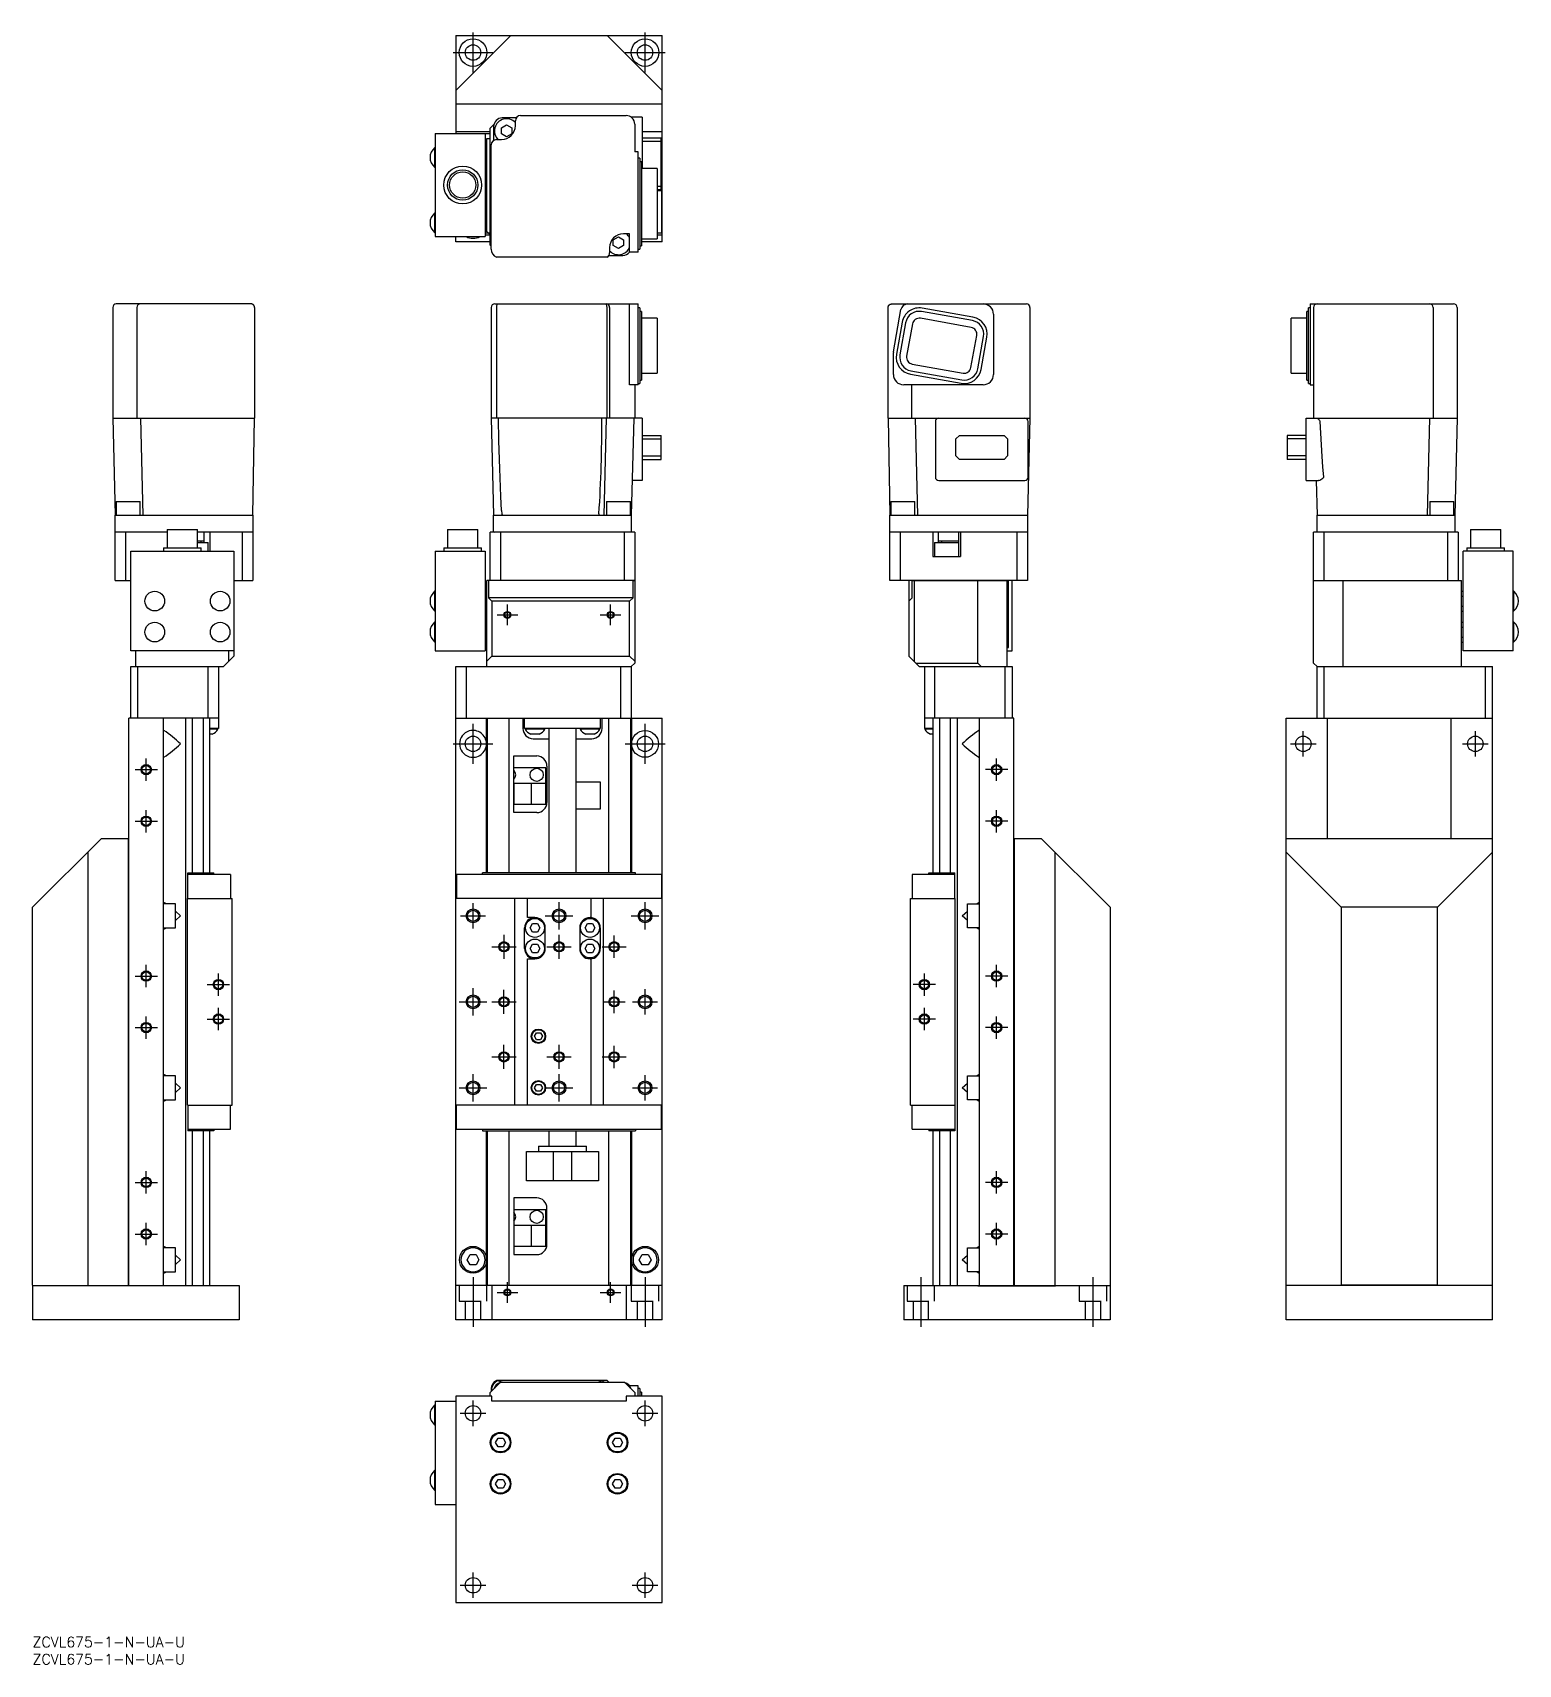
# Model space of a CAD drawing. Extents: x 0 to 432, y -8 to 466.
import ezdxf

# ---------------------------------------------------------------- set-up
doc = ezdxf.new("R2010")
doc.units = 0
doc.header["$LTSCALE"] = 0.5
doc.linetypes.add('CENTER', pattern=[50.8, 31.75, -6.35, 6.35, -6.35])
doc.linetypes.add('DASHED', pattern=[19.05, 12.7, -6.35])
for name, color, linetype in [('MSM_CENTER', 1, 'CENTER'), ('MSM_CONTINUOUS', 7, 'CONTINUOUS'), ('MSM_DASHED', 4, 'DASHED'), ('MSM_NARROW', 5, 'CONTINUOUS'), ('MSM_PART_NUMBER', 7, 'CONTINUOUS')]:
    doc.layers.add(name, color=color, linetype=linetype)
doc.styles.get("Standard").update_dxf_attribs({"font": 'txt.shx', "height": 3, "bigfont": 'bigfont.shx'})

# ---------------------------------------------------------------- blocks, each defined once
blk = doc.blocks.new('*U2')
at = {"layer": 'MSM_PART_NUMBER'}
blk.add_text('ZCVL675-1-N-UA-U', height=3, dxfattribs=at).set_placement((0, -3))
blk = doc.blocks.new('*U3')
at = {"layer": 'MSM_PART_NUMBER'}
blk.add_text('ZCVL675-1-N-UA-U', height=3, dxfattribs=at).set_placement((0, -8))

msp = doc.modelspace()

# ---------------------------------------------------------------- linework, layer by layer
at = {"layer": 'MSM_CENTER'}
for p, q in [((127.99, 454.8), (127.99, 466.4)), ((177.99, 454.8), (177.99, 466.4)), ((122.19, 460.6), (133.79, 460.6)), ((172.19, 460.6), (183.79, 460.6)), ((137.99, 294.12), (137.99, 300.12)), ((167.99, 294.12), (167.99, 300.12)), ((134.99, 297.12), (140.99, 297.12)), ((164.99, 297.12), (170.99, 297.12)), ((127.99, 253.82), (127.99, 265.42)), ((177.99, 253.82), (177.99, 265.42)), ((369.3, 255.92), (369.3, 263.32)), ((419.3, 255.92), (419.3, 263.32)), ((122.19, 259.62), (133.79, 259.62)), ((172.19, 259.62), (183.79, 259.62)), ((365.6, 259.62), (373, 259.62)), ((415.6, 259.62), (423, 259.62)), ((29.75, 252.12), (36.25, 252.12)), ((33, 248.87), (33, 255.37)), ((283.41, 252.12), (276.91, 252.12)), ((280.16, 248.87), (280.16, 255.37)), ((33, 233.87), (33, 240.37)), ((280.16, 233.87), (280.16, 240.37)), ((29.75, 237.12), (36.25, 237.12)), ((283.41, 237.12), (276.91, 237.12)), ((152.99, 205.62), (152.99, 213.62)), ((177.99, 205.62), (177.99, 213.62)), ((124.34, 209.62), (131.64, 209.62)), ((127.99, 205.97), (127.99, 213.27)), ((148.99, 209.62), (156.99, 209.62)), ((173.99, 209.62), (181.99, 209.62)), ((136.99, 204.12), (136.99, 197.12)), ((152.99, 197.12), (152.99, 204.12)), ((133.49, 200.62), (140.49, 200.62)), ((149.49, 200.62), (156.49, 200.62)), ((165.49, 200.62), (172.49, 200.62)), ((168.99, 197.37), (168.99, 203.87)), ((33, 188.87), (33, 195.37)), ((280.16, 188.87), (280.16, 195.37)), ((29.75, 192.12), (36.25, 192.12)), ((54, 186.37), (54, 192.87)), ((259.16, 186.37), (259.16, 192.87)), ((283.41, 192.12), (276.91, 192.12)), ((50.75, 189.62), (57.25, 189.62)), ((127.99, 180.62), (127.99, 188.62)), ((136.99, 181.12), (136.99, 188.12)), ((168.99, 181.37), (168.99, 187.87)), ((177.99, 180.97), (177.99, 188.27)), ((262.41, 189.62), (255.91, 189.62)), ((33, 173.87), (33, 180.37)), ((54, 176.37), (54, 182.87)), ((123.99, 184.62), (131.99, 184.62)), ((133.49, 184.62), (140.49, 184.62)), ((165.74, 184.62), (172.24, 184.62)), ((174.34, 184.62), (181.64, 184.62)), ((259.16, 176.37), (259.16, 182.87)), ((280.16, 173.87), (280.16, 180.37)), ((29.75, 177.12), (36.25, 177.12)), ((50.75, 179.62), (57.25, 179.62)), ((262.41, 179.62), (255.91, 179.62)), ((283.41, 177.12), (276.91, 177.12)), ((136.99, 165.12), (136.99, 172.12)), ((152.99, 165.12), (152.99, 172.12)), ((168.99, 165.37), (168.99, 171.87)), ((133.49, 168.62), (140.49, 168.62)), ((149.49, 168.62), (156.49, 168.62)), ((165.49, 168.62), (172.49, 168.62)), ((127.99, 155.62), (127.99, 163.62)), ((152.99, 155.62), (152.99, 163.62)), ((177.99, 155.97), (177.99, 163.27)), ((123.99, 159.62), (131.99, 159.62)), ((148.99, 159.62), (156.99, 159.62)), ((174.34, 159.62), (181.64, 159.62)), ((33, 128.87), (33, 135.37)), ((280.16, 128.87), (280.16, 135.37)), ((29.75, 132.12), (36.25, 132.12)), ((283.41, 132.12), (276.91, 132.12)), ((33, 113.87), (33, 120.37)), ((280.16, 113.87), (280.16, 120.37)), ((29.75, 117.12), (36.25, 117.12)), ((283.41, 117.12), (276.91, 117.12)), ((127.99, 104.62), (127.99, 90.12)), ((177.99, 104.62), (177.99, 90.12)), ((258.16, 104.62), (258.16, 90.12)), ((308.16, 104.62), (308.16, 90.12)), ((134.99, 100.12), (140.99, 100.12)), ((137.99, 97.12), (137.99, 103.12)), ((164.99, 100.12), (170.99, 100.12)), ((167.99, 97.12), (167.99, 103.12)), ((127.99, 61.3), (127.99, 68.7)), ((177.99, 61.3), (177.99, 68.7)), ((124.29, 65), (131.69, 65)), ((174.29, 65), (181.69, 65)), ((124.29, 15), (131.69, 15)), ((127.99, 11.3), (127.99, 18.7)), ((174.29, 15), (181.69, 15)), ((177.99, 11.3), (177.99, 18.7))]:
    msp.add_line(p, q, dxfattribs=at)
at = {"layer": 'MSM_CONTINUOUS'}
for p, q in [((122.99, 449.6), (138.99, 465.6)), ((122.99, 465.6), (122.99, 437.1)), ((122.99, 465.6), (182.99, 465.6)), ((166.99, 465.6), (182.99, 449.6)), ((182.99, 405.6), (182.99, 465.6)), ((122.99, 449.8), (123.09, 449.8)), ((123.09, 449.8), (123.09, 449.7)), ((182.99, 449.7), (182.89, 449.7)), ((182.99, 445.6), (122.99, 445.6)), ((135.99, 441.6), (135.93, 441.53)), ((140.52, 441.6), (136.49, 441.6)), ((141.79, 442.3), (172.49, 442.3)), ((177.19, 441.8), (173.99, 441.8)), ((177.19, 441.8), (177.19, 426.86)), ((116.99, 437.1), (116.99, 407.1)), ((116.99, 437.1), (132.99, 437.1)), ((122.99, 437.7), (123.09, 437.6)), ((132.99, 437.6), (122.99, 437.6)), ((131.49, 437.1), (131.49, 407.1)), ((134.06, 439.66), (132.99, 438.6)), ((132.99, 404.6), (132.99, 438.6)), ((133.99, 439.1), (133.99, 435.07)), ((136.23, 438.73), (137.73, 439.59)), ((136.23, 437), (136.23, 438.73)), ((137.73, 436.13), (136.23, 437)), ((137.73, 439.59), (139.23, 438.73)), ((139.23, 437), (137.73, 436.13)), ((139.23, 438.73), (139.23, 437)), ((140.29, 439.3), (140.29, 440.8)), ((174.99, 439.8), (174.99, 431.7)), ((182.99, 437.6), (177.19, 437.6)), ((182.89, 437.6), (182.99, 437.7)), ((116.99, 432.95), (116.83, 432.95)), ((116.83, 432.95), (116.83, 427.25)), ((131.99, 432.6), (131.49, 432.6)), ((131.99, 435.6), (132.99, 435.6)), ((131.99, 408.6), (131.99, 435.6)), ((132.99, 435.5), (131.99, 435.5)), ((133.29, 403.4), (133.29, 433.8)), ((134.79, 435.3), (136.29, 435.3)), ((177.19, 435.8), (182.69, 435.8)), ((177.19, 434.8), (182.69, 434.8)), ((182.69, 420.8), (182.69, 435.8)), ((116.83, 427.25), (116.99, 427.25)), ((131.99, 430.1), (131.49, 430.1)), ((131.99, 427.6), (131.49, 427.6)), ((175.99, 431.7), (174.99, 431.7)), ((175.99, 402.6), (175.99, 431.7)), ((176.49, 429.86), (175.99, 429.86)), ((176.49, 429.86), (176.49, 403.43)), ((176.99, 428.86), (176.49, 428.86)), ((176.99, 428.86), (176.99, 404.43)), ((182.69, 427.6), (182.99, 427.6)), ((182.89, 427.1), (182.89, 427.6)), ((182.99, 427.1), (182.89, 427.1)), ((181.49, 426.86), (176.99, 426.86)), ((181.49, 426.86), (181.49, 406.43)), ((133.29, 422.1), (132.99, 422.1)), ((181.49, 421.8), (182.69, 421.8)), ((181.49, 420.8), (182.69, 420.8)), ((182.99, 420.6), (181.49, 420.6)), ((181.49, 420.5), (182.79, 420.5)), ((182.79, 420.5), (182.79, 408.1)), ((116.99, 413.95), (116.83, 413.95)), ((116.83, 413.95), (116.83, 408.25)), ((131.99, 413.6), (131.49, 413.6)), ((132.99, 414.1), (133.29, 414.1)), ((116.83, 408.25), (116.99, 408.25)), ((131.99, 411.1), (131.49, 411.1)), ((131.99, 408.6), (131.49, 408.6)), ((132.99, 408.1), (131.49, 408.1)), ((131.99, 408.6), (132.99, 407.6)), ((182.79, 408.1), (181.49, 408.1)), ((116.99, 407.1), (131.49, 407.1)), ((122.99, 405.6), (122.99, 407.1)), ((132.99, 405.6), (122.99, 405.6)), ((131.49, 407.6), (132.99, 407.6)), ((132.99, 404.6), (133.29, 404.3)), ((167.69, 403.9), (167.69, 402.4)), ((168.75, 406.2), (170.25, 407.07)), ((168.75, 404.47), (168.75, 406.2)), ((170.25, 403.6), (168.75, 404.47)), ((170.25, 407.07), (171.75, 406.2)), ((171.75, 404.47), (170.25, 403.6)), ((173.49, 407.9), (171.69, 407.9)), ((171.75, 406.2), (171.75, 404.47)), ((173.49, 402.6), (173.49, 407.9)), ((175.99, 403.43), (176.49, 403.43)), ((176.49, 404.43), (176.99, 404.43)), ((176.99, 406.43), (181.49, 406.43)), ((182.99, 405.6), (176.99, 405.6)), ((181.49, 407.6), (182.99, 407.6)), ((166.94, 401.1), (134.81, 401.1)), ((167.46, 401.6), (171.49, 401.6)), ((175.99, 402.6), (173.49, 402.6)), ((23.3, 386.52), (23.3, 354.32)), ((63.5, 387.52), (24.3, 387.52)), ((30.3, 386.52), (30.3, 354.32)), ((63.51, 387.52), (63.5, 387.52)), ((63.54, 387.52), (63.51, 387.52)), ((63.57, 387.52), (63.54, 387.52)), ((63.6, 387.51), (63.57, 387.52)), ((63.63, 387.51), (63.6, 387.51)), ((63.66, 387.51), (63.63, 387.51)), ((63.69, 387.5), (63.66, 387.51)), ((63.71, 387.5), (63.69, 387.5)), ((63.74, 387.49), (63.71, 387.5)), ((63.78, 387.48), (63.74, 387.49)), ((63.82, 387.47), (63.78, 387.48)), ((63.86, 387.45), (63.82, 387.47)), ((63.9, 387.44), (63.86, 387.45)), ((63.94, 387.42), (63.9, 387.44)), ((63.98, 387.4), (63.94, 387.42)), ((64.01, 387.38), (63.98, 387.4)), ((64.05, 387.36), (64.01, 387.38)), ((64.07, 387.34), (64.05, 387.36)), ((64.1, 387.32), (64.07, 387.34)), ((64.13, 387.3), (64.1, 387.32)), ((64.15, 387.28), (64.13, 387.3)), ((64.18, 387.26), (64.15, 387.28)), ((64.2, 387.23), (64.18, 387.26)), ((64.22, 387.21), (64.2, 387.23)), ((64.25, 387.18), (64.22, 387.21)), ((64.27, 387.16), (64.25, 387.18)), ((64.29, 387.13), (64.27, 387.16)), ((64.31, 387.11), (64.29, 387.13)), ((64.33, 387.08), (64.31, 387.11)), ((64.35, 387.05), (64.33, 387.08)), ((64.36, 387.02), (64.35, 387.05)), ((64.38, 387), (64.36, 387.02)), ((64.39, 386.97), (64.38, 387)), ((64.41, 386.94), (64.39, 386.97)), ((64.42, 386.91), (64.41, 386.94)), ((64.43, 386.88), (64.42, 386.91)), ((64.45, 386.84), (64.43, 386.88)), ((64.46, 386.8), (64.45, 386.84)), ((64.47, 386.76), (64.46, 386.8)), ((64.48, 386.71), (64.47, 386.76)), ((64.49, 386.66), (64.48, 386.71)), ((64.5, 386.62), (64.49, 386.66)), ((64.5, 386.57), (64.5, 386.62)), ((64.5, 386.52), (64.5, 386.57)), ((64.5, 386.52), (64.5, 354.32)), ((133.29, 386.52), (133.29, 354.32)), ((134.29, 387.52), (175.99, 387.52)), ((134.81, 386.52), (134.81, 354.32)), ((134.9, 387.32), (134.93, 387.42)), ((134.93, 387.42), (135, 387.5)), ((135, 387.5), (135.04, 387.52)), ((166.61, 387.52), (166.59, 387.52)), ((166.71, 387.48), (166.61, 387.52)), ((166.78, 387.41), (166.71, 387.48)), ((166.83, 387.31), (166.78, 387.41)), ((166.94, 354.32), (166.94, 386.52)), ((167.69, 386.52), (167.69, 354.32)), ((173.49, 364.02), (173.49, 387.52)), ((175.99, 364.02), (175.99, 387.52)), ((176.49, 386.37), (175.99, 386.37)), ((176.49, 386.37), (176.49, 364.38)), ((176.99, 385.37), (176.49, 385.37)), ((176.99, 385.37), (176.99, 365.38)), ((248.66, 386.61), (248.67, 386.66)), ((248.66, 386.57), (248.66, 386.61)), ((248.66, 386.52), (248.66, 386.57)), ((248.66, 354.32), (248.66, 386.52)), ((248.67, 386.66), (248.68, 386.71)), ((248.68, 386.71), (248.69, 386.75)), ((248.69, 386.75), (248.7, 386.8)), ((248.7, 386.8), (248.71, 386.84)), ((248.71, 386.84), (248.72, 386.87)), ((248.72, 386.87), (248.74, 386.9)), ((248.74, 386.9), (248.75, 386.93)), ((248.75, 386.93), (248.76, 386.96)), ((248.76, 386.96), (248.78, 386.99)), ((248.78, 386.99), (248.79, 387.02)), ((248.79, 387.02), (248.81, 387.05)), ((248.81, 387.05), (248.83, 387.07)), ((248.83, 387.07), (248.85, 387.1)), ((248.85, 387.1), (248.87, 387.13)), ((248.87, 387.13), (248.89, 387.15)), ((248.89, 387.15), (248.91, 387.18)), ((248.91, 387.18), (248.93, 387.2)), ((248.93, 387.2), (248.95, 387.22)), ((248.95, 387.22), (248.97, 387.25)), ((248.97, 387.25), (249, 387.27)), ((249, 387.27), (249.02, 387.29)), ((249.02, 387.29), (249.05, 387.31)), ((249.05, 387.31), (249.07, 387.33)), ((249.07, 387.33), (249.1, 387.35)), ((249.1, 387.35), (249.13, 387.37)), ((249.13, 387.37), (249.17, 387.39)), ((249.17, 387.39), (249.2, 387.41)), ((249.2, 387.41), (249.24, 387.43)), ((249.24, 387.43), (249.28, 387.44)), ((249.28, 387.44), (249.32, 387.46)), ((249.32, 387.46), (249.35, 387.47)), ((249.35, 387.47), (249.39, 387.48)), ((249.39, 387.48), (249.43, 387.49)), ((249.43, 387.49), (249.46, 387.5)), ((249.46, 387.5), (249.49, 387.5)), ((249.49, 387.5), (249.52, 387.51)), ((249.52, 387.51), (249.56, 387.51)), ((249.56, 387.51), (249.59, 387.52)), ((249.59, 387.52), (249.62, 387.52)), ((249.62, 387.52), (249.65, 387.52)), ((249.65, 387.52), (249.66, 387.52)), ((249.66, 387.52), (288.86, 387.52)), ((250.18, 373.61), (252.37, 385.87)), ((273.13, 382.67), (258.36, 385.31)), ((273.3, 383.66), (258.54, 386.29)), ((279.26, 384.52), (279.26, 367.02)), ((289.86, 386.52), (289.86, 354.32)), ((370.8, 385.37), (370.3, 385.37)), ((370.3, 365.38), (370.3, 385.37)), ((371.3, 386.37), (370.8, 386.37)), ((370.8, 364.38), (370.8, 386.37)), ((371.3, 387.52), (371.3, 364.02)), ((371.3, 387.52), (413, 387.52)), ((372.3, 386.52), (372.3, 354.32)), ((407, 386.52), (407, 354.32)), ((414, 386.52), (414, 354.32)), ((181.49, 383.37), (176.99, 383.37)), ((181.49, 383.37), (181.49, 367.38)), ((252.73, 382.25), (251.06, 372.9)), ((253.72, 382.07), (252.05, 372.72)), ((255.69, 381.72), (254.02, 372.37)), ((272.77, 380.7), (258.01, 383.34)), ((370.3, 383.37), (365.8, 383.37)), ((365.8, 367.38), (365.8, 383.37)), ((272.72, 369.03), (274.39, 378.38)), ((274.69, 368.68), (276.36, 378.03)), ((275.68, 368.5), (277.35, 377.85)), ((250.16, 367.02), (250.16, 373.43)), ((255.64, 370.05), (270.4, 367.41)), ((176.49, 365.38), (176.99, 365.38)), ((176.99, 367.38), (181.49, 367.38)), ((255.11, 367.1), (269.87, 364.46)), ((255.28, 368.08), (270.05, 365.44)), ((365.8, 367.38), (370.3, 367.38)), ((370.3, 365.38), (370.8, 365.38)), ((175.99, 364.02), (173.49, 364.02)), ((174.99, 364.02), (174.99, 354.32)), ((175.99, 364.38), (176.49, 364.38)), ((276.26, 364.02), (253.16, 364.02)), ((255.46, 364.02), (255.46, 354.32)), ((370.8, 364.38), (371.3, 364.38)), ((371.3, 364.02), (372.3, 364.02)), ((23.3, 354.32), (24, 326.12)), ((23.3, 354.32), (64.5, 354.32)), ((31.3, 354.32), (32, 326.12)), ((64, 326.12), (64.5, 354.32)), ((133.29, 354.32), (133.99, 326.12)), ((177.19, 354.32), (133.29, 354.32)), ((135.54, 347.77), (135.38, 354.32)), ((166.69, 354.32), (165.99, 326.12)), ((174.69, 354.32), (173.99, 326.12)), ((177.19, 354.32), (177.19, 336.17)), ((248.66, 354.32), (249.16, 326.12)), ((248.66, 354.32), (289.86, 354.32)), ((256.46, 354.32), (257.16, 326.12)), ((262.36, 353.32), (262.36, 337.17)), ((289.86, 354.32), (289.16, 326.12)), ((289.36, 337.17), (289.36, 353.32)), ((370.1, 354.32), (414, 354.32)), ((370.1, 336.17), (370.1, 354.32)), ((373.09, 354.32), (373.2, 354.31)), ((373.2, 354.31), (373.31, 354.27)), ((374.05, 353.62), (374.09, 353.52)), ((374.09, 353.52), (374.12, 353.41)), ((374.12, 353.41), (374.13, 353.32)), ((374.13, 353.32), (374.68, 343.2)), ((406, 354.32), (405.3, 326.12)), ((414, 354.32), (413.3, 326.12)), ((135.76, 339.64), (135.54, 347.77)), ((177.19, 349.32), (182.69, 349.32)), ((177.19, 348.32), (182.69, 348.32)), ((182.69, 342.32), (182.69, 349.32)), ((268.36, 348.32), (269.36, 349.32)), ((268.36, 343.32), (268.36, 348.32)), ((269.36, 349.32), (282.36, 349.32)), ((282.36, 349.32), (283.36, 348.32)), ((283.36, 348.32), (283.36, 343.32)), ((370.1, 349.32), (364.6, 349.32)), ((364.6, 349.32), (364.6, 342.32)), ((370.1, 348.32), (364.6, 348.32)), ((177.19, 343.32), (182.69, 343.32)), ((177.19, 342.32), (182.69, 342.32)), ((269.36, 342.32), (268.36, 343.32)), ((282.36, 342.32), (269.36, 342.32)), ((283.36, 343.32), (282.36, 342.32)), ((370.1, 343.32), (364.6, 343.32)), ((370.1, 342.32), (364.6, 342.32)), ((374.68, 343.2), (374.89, 340.18)), ((136.04, 331.51), (135.76, 339.64)), ((374.89, 340.18), (375.17, 337.17)), ((375.1, 336.96), (375.02, 336.87)), ((375.15, 337.06), (375.1, 336.96)), ((375.17, 337.17), (375.15, 337.06)), ((177.19, 336.17), (174.24, 336.17)), ((263.36, 336.17), (288.36, 336.17)), ((370.1, 336.17), (373.64, 336.17)), ((373.05, 336.17), (373.3, 326.12)), ((373.74, 336.18), (373.64, 336.17)), ((24.24, 330.12), (31.24, 330.12)), ((24.24, 330.12), (24.24, 326.12)), ((31.24, 326.12), (31.24, 330.12)), ((136.27, 327.45), (136.04, 331.51)), ((166.75, 330.12), (173.75, 330.12)), ((166.75, 330.12), (166.75, 326.12)), ((173.75, 326.12), (173.75, 330.12)), ((249.4, 330.12), (256.4, 330.12)), ((249.4, 330.12), (249.4, 326.12)), ((256.4, 326.12), (256.4, 330.12)), ((406.07, 330.12), (413.07, 330.12)), ((406.07, 330.12), (406.07, 326.12)), ((413.07, 326.12), (413.07, 330.12)), ((24, 321.22), (24, 326.12)), ((24, 326.12), (64, 326.12)), ((64, 326.12), (64, 321.22)), ((133.99, 321.22), (133.99, 326.12)), ((133.99, 326.12), (173.99, 326.12)), ((136.49, 326.12), (136.43, 326.21)), ((164.51, 326.14), (164.49, 326.12)), ((164.54, 326.23), (164.51, 326.14)), ((164.57, 326.38), (164.54, 326.23)), ((164.58, 326.52), (164.57, 326.38)), ((173.99, 326.12), (173.99, 321.22)), ((249.16, 321.22), (249.16, 326.12)), ((249.16, 326.12), (289.16, 326.12)), ((289.16, 326.12), (289.16, 321.22)), ((373.3, 321.22), (373.3, 326.12)), ((373.3, 326.12), (413.3, 326.12)), ((413.3, 326.12), (413.3, 321.22)), ((24.1, 321.12), (24, 321.22)), ((24, 321.22), (39.08, 321.22)), ((24, 307.12), (24, 321.12)), ((39.08, 321.12), (24, 321.12)), ((27, 321.12), (27, 307.12)), ((39.08, 321.92), (39.08, 316.62)), ((39.08, 321.92), (47.92, 321.92)), ((47.92, 316.62), (47.92, 321.92)), ((47.92, 321.22), (64, 321.22)), ((64, 321.12), (47.92, 321.12)), ((47.92, 318.62), (49.89, 318.62)), ((47.92, 318.12), (51, 318.12)), ((49, 318.12), (49, 318.62)), ((49.89, 318.12), (49.89, 321.12)), ((51, 315.62), (51, 318.12)), ((51.5, 321.12), (51.5, 315.62)), ((61, 307.12), (61, 321.12)), ((64, 321.22), (63.9, 321.12)), ((64, 321.12), (64, 307.12)), ((120.57, 321.92), (129.42, 321.92)), ((120.57, 321.92), (120.57, 316.62)), ((129.42, 316.62), (129.42, 321.92)), ((132.99, 307.12), (132.99, 321.12)), ((174.99, 321.12), (132.99, 321.12)), ((133.99, 321.22), (134.09, 321.12)), ((133.99, 321.22), (173.99, 321.22)), ((135.99, 321.12), (135.99, 307.12)), ((171.99, 307.12), (171.99, 321.12)), ((173.89, 321.12), (173.99, 321.22)), ((174.99, 321.12), (174.99, 307.12)), ((249.16, 321.22), (249.26, 321.12)), ((249.16, 321.22), (289.16, 321.22)), ((249.16, 307.12), (249.16, 321.12)), ((289.16, 321.12), (249.16, 321.12)), ((252.16, 321.12), (252.16, 307.12)), ((261.66, 321.12), (261.66, 314.12)), ((262.16, 318.12), (269.16, 318.12)), ((262.16, 318.12), (262.16, 314.12)), ((263.27, 318.12), (263.27, 321.12)), ((263.27, 318.62), (269.12, 318.62)), ((264.16, 318.62), (264.16, 318.12)), ((269.12, 321.12), (269.12, 318.12)), ((269.16, 314.12), (269.16, 318.12)), ((269.66, 321.12), (269.66, 314.12)), ((286.16, 307.12), (286.16, 321.12)), ((289.06, 321.12), (289.16, 321.22)), ((289.16, 321.12), (289.16, 307.12)), ((372.3, 307.12), (372.3, 321.12)), ((414.3, 321.12), (372.3, 321.12)), ((373.4, 321.12), (373.3, 321.22)), ((373.3, 321.22), (413.3, 321.22)), ((375.3, 321.12), (375.3, 307.12)), ((411.3, 307.12), (411.3, 321.12)), ((413.3, 321.22), (413.2, 321.12)), ((414.3, 321.12), (414.3, 307.12)), ((417.88, 321.92), (426.73, 321.92)), ((417.88, 321.92), (417.88, 316.62)), ((426.73, 316.62), (426.73, 321.92)), ((28.5, 286.62), (28.5, 315.62)), ((28.5, 315.62), (58.5, 315.62)), ((38, 316.62), (38, 315.62)), ((38, 316.62), (49, 316.62)), ((49, 315.62), (49, 316.62)), ((58.5, 315.62), (58.5, 285.12)), ((116.99, 315.62), (131.49, 315.62)), ((116.99, 315.62), (116.99, 286.62)), ((119.49, 316.62), (130.49, 316.62)), ((119.49, 316.62), (119.49, 315.62)), ((130.49, 315.62), (130.49, 316.62)), ((131.49, 315.62), (131.49, 286.62)), ((261.66, 314.12), (269.66, 314.12)), ((430.3, 315.62), (415.8, 315.62)), ((415.8, 286.62), (415.8, 315.62)), ((416.8, 316.62), (427.8, 316.62)), ((416.8, 316.62), (416.8, 315.62)), ((427.8, 315.62), (427.8, 316.62)), ((430.3, 286.62), (430.3, 315.62)), ((24, 307.12), (28.5, 307.12)), ((58.5, 307.12), (64, 307.12)), ((116.99, 303.97), (116.83, 303.97)), ((116.83, 303.97), (116.83, 298.27)), ((131.99, 304.01), (131.49, 304.01)), ((131.99, 282.12), (131.99, 307.12)), ((174.99, 307.12), (131.99, 307.12)), ((132.49, 307.12), (132.49, 302.12)), ((174.49, 307.02), (174.35, 307.12)), ((174.49, 302.12), (174.49, 307.02)), ((174.99, 307.02), (174.49, 307.02)), ((174.89, 307.12), (174.99, 307.02)), ((174.99, 307.02), (174.99, 283.12)), ((289.16, 307.12), (249.16, 307.12)), ((254.66, 307.12), (254.66, 285.12)), ((255.66, 302.12), (255.66, 307.12)), ((283.16, 307.02), (255.66, 307.02)), ((256.2, 307.12), (256.16, 307.02)), ((256.16, 307.02), (256.16, 283.62)), ((274.66, 307.02), (274.62, 307.12)), ((274.66, 283.12), (274.66, 307.02)), ((283.06, 307.12), (283.16, 307.02)), ((283.16, 307.02), (283.16, 282.12)), ((283.66, 287.62), (283.66, 307.12)), ((284.66, 286.62), (284.66, 307.12)), ((372.3, 307.02), (372.4, 307.12)), ((372.3, 307.12), (415.3, 307.12)), ((372.3, 283.12), (372.3, 307.02)), ((415.3, 307.02), (372.3, 307.02)), ((380.84, 307.12), (380.8, 307.02)), ((380.8, 307.02), (380.8, 282.12)), ((415.3, 282.12), (415.3, 307.12)), ((415.3, 304.01), (415.8, 304.01)), ((430.46, 303.97), (430.3, 303.97)), ((430.46, 298.27), (430.46, 303.97)), ((131.99, 302.56), (131.49, 302.56)), ((131.99, 299.68), (131.49, 299.68)), ((132.49, 302.12), (133.49, 301.12)), ((174.49, 302.12), (132.49, 302.12)), ((133.49, 301.12), (133.49, 285.12)), ((173.49, 301.12), (133.49, 301.12)), ((173.49, 301.12), (174.49, 302.12)), ((173.49, 285.12), (173.49, 301.12)), ((254.66, 301.12), (255.66, 302.12)), ((415.3, 302.56), (415.8, 302.56)), ((415.3, 299.68), (415.8, 299.68)), ((116.83, 298.27), (116.99, 298.27)), ((116.83, 294.97), (116.83, 289.27)), ((116.99, 294.97), (116.83, 294.97)), ((131.99, 298.23), (131.49, 298.23)), ((131.99, 295.01), (131.49, 295.01)), ((415.3, 298.23), (415.8, 298.23)), ((415.3, 295.01), (415.8, 295.01)), ((430.3, 298.27), (430.46, 298.27)), ((430.46, 294.97), (430.3, 294.97)), ((430.46, 289.27), (430.46, 294.97)), ((131.99, 293.56), (131.49, 293.56)), ((131.99, 290.68), (131.49, 290.68)), ((415.3, 293.56), (415.8, 293.56)), ((415.3, 290.68), (415.8, 290.68)), ((58.5, 286.62), (28.5, 286.62)), ((30, 282.12), (30, 286.62)), ((55.5, 282.12), (58.5, 285.12)), ((57, 283.62), (57, 286.62)), ((116.83, 289.27), (116.99, 289.27)), ((116.99, 286.62), (131.49, 286.62)), ((131.99, 289.23), (131.49, 289.23)), ((131.99, 283.62), (133.49, 285.12)), ((133.49, 285.12), (173.49, 285.12)), ((173.49, 285.12), (174.99, 283.62)), ((257.66, 282.12), (254.66, 285.12)), ((283.16, 287.62), (283.66, 287.62)), ((283.16, 286.62), (284.66, 286.62)), ((415.3, 289.23), (415.8, 289.23)), ((430.3, 286.62), (415.8, 286.62)), ((430.3, 289.27), (430.46, 289.27)), ((28.5, 267.12), (28.5, 282.12)), ((28.5, 282.12), (55.5, 282.12)), ((30.5, 282.12), (30.5, 267.12)), ((51, 267.12), (51, 282.12)), ((54, 282.12), (54, 264.12)), ((122.99, 92.12), (122.99, 282.12)), ((122.99, 282.12), (173.99, 282.12)), ((125.99, 282.12), (125.99, 267.12)), ((170.99, 267.12), (170.99, 282.12)), ((173.99, 282.12), (174.99, 283.12)), ((173.99, 282.12), (173.99, 267.12)), ((256.66, 283.12), (274.66, 283.12)), ((257.66, 282.12), (284.66, 282.12)), ((259.16, 282.12), (259.16, 264.12)), ((262.16, 282.12), (262.16, 267.12)), ((275.66, 282.12), (274.66, 283.12)), ((282.66, 267.12), (282.66, 282.12)), ((284.66, 282.12), (284.66, 267.12)), ((373.3, 282.12), (372.3, 283.12)), ((373.3, 267.12), (373.3, 282.12)), ((373.3, 282.12), (424.3, 282.12)), ((375.3, 282.12), (375.3, 267.12)), ((422.3, 267.12), (422.3, 282.12)), ((424.3, 92.12), (424.3, 282.12)), ((54, 267.12), (28, 267.12)), ((28, 102.12), (28, 267.12)), ((38, 102.12), (38, 267.12)), ((44.5, 102.12), (44.5, 267.12)), ((46.46, 222.12), (46.46, 267.12)), ((49.54, 267.12), (49.54, 222.12)), ((51.5, 222.12), (51.5, 267.12)), ((122.99, 267.12), (182.99, 267.12)), ((131.89, 222.12), (131.89, 267.12)), ((132.19, 222.12), (132.19, 267.12)), ((138.54, 222.12), (138.54, 267.12)), ((142.49, 267.12), (142.49, 264.12)), ((142.99, 264.12), (142.99, 267.12)), ((164.99, 267.12), (164.99, 264.12)), ((165.49, 264.12), (165.49, 267.12)), ((167.44, 222.12), (167.44, 267.12)), ((173.79, 267.12), (173.79, 222.12)), ((174.09, 267.12), (174.09, 222.12)), ((182.99, 92.12), (182.99, 267.12)), ((285.16, 267.12), (259.16, 267.12)), ((261.66, 267.12), (261.66, 222.12)), ((263.62, 222.12), (263.62, 267.12)), ((266.7, 267.12), (266.7, 222.12)), ((268.66, 267.12), (268.66, 102.12)), ((275.16, 102.12), (275.16, 267.12)), ((285.16, 102.12), (285.16, 267.12)), ((364.3, 267.12), (424.3, 267.12)), ((364.3, 92.12), (364.3, 267.12)), ((376.3, 232.12), (376.3, 267.12)), ((412.3, 232.12), (412.3, 267.12)), ((38, 263.36), (38.12, 263.52)), ((54, 264.12), (51.5, 264.12)), ((53.85, 263.92), (51.5, 263.92)), ((52.22, 262.47), (51.5, 262.47)), ((53.85, 263.92), (53.85, 264.12)), ((164.99, 264.12), (142.99, 264.12)), ((143.14, 264.12), (143.14, 263.92)), ((148.84, 263.92), (143.14, 263.92)), ((147.21, 262.47), (144.77, 262.47)), ((145.49, 261.12), (149.99, 261.12)), ((148.84, 263.92), (148.84, 264.12)), ((149.99, 264.12), (149.99, 222.12)), ((157.99, 222.12), (157.99, 264.12)), ((157.99, 261.12), (162.49, 261.12)), ((159.14, 264.12), (159.14, 263.92)), ((164.84, 263.92), (159.14, 263.92)), ((163.21, 262.47), (160.77, 262.47)), ((164.84, 263.92), (164.84, 264.12)), ((261.66, 264.12), (259.16, 264.12)), ((259.31, 264.12), (259.31, 263.92)), ((261.66, 263.92), (259.31, 263.92)), ((261.66, 262.47), (260.94, 262.47)), ((275.16, 263.36), (275.04, 263.52)), ((38, 255.88), (38.12, 255.72)), ((139.87, 239.62), (139.87, 256.12)), ((139.87, 256.12), (146.49, 256.12)), ((149.19, 252.62), (139.87, 252.62)), ((149.19, 242.12), (149.19, 252.62)), ((149.49, 253.12), (149.49, 242.62)), ((275.16, 255.88), (275.04, 255.72)), ((149.19, 248.12), (139.87, 248.12)), ((139.99, 242.12), (139.99, 248.12)), ((144.99, 242.12), (144.99, 248.12)), ((157.99, 248.62), (164.99, 248.62)), ((164.99, 248.62), (164.99, 240.62)), ((139.87, 242.12), (149.19, 242.12)), ((146.49, 239.62), (139.87, 239.62)), ((164.99, 240.62), (157.99, 240.62)), ((20, 232.12), (0, 212.12)), ((16, 228.12), (16, 102.12)), ((20, 232.12), (28, 232.12)), ((27.9, 102.12), (27.9, 232.12)), ((285.16, 232.12), (293.16, 232.12)), ((285.26, 232.12), (285.26, 102.12)), ((313.16, 212.12), (293.16, 232.12)), ((297.16, 102.12), (297.16, 228.12)), ((364.3, 232.12), (424.3, 232.12)), ((380.3, 212.12), (364.3, 228.12)), ((424.3, 228.12), (408.3, 212.12)), ((45.1, 222.12), (52.7, 222.12)), ((45.1, 214.62), (45.1, 222.12)), ((57.5, 221.62), (45.1, 221.62)), ((46.98, 221.62), (46.98, 222.12)), ((49.02, 221.62), (49.02, 222.12)), ((52.7, 221.62), (52.7, 222.12)), ((57.5, 221.62), (57.5, 214.62)), ((123.19, 221.62), (123.19, 214.62)), ((182.79, 221.62), (123.19, 221.62)), ((175.19, 222.12), (130.79, 222.12)), ((130.79, 221.62), (130.79, 222.12)), ((175.19, 221.62), (175.19, 222.12)), ((182.79, 221.62), (182.79, 214.62)), ((255.66, 221.62), (255.66, 214.62)), ((268.06, 221.62), (255.66, 221.62)), ((260.46, 221.62), (260.46, 222.12)), ((260.46, 222.12), (268.06, 222.12)), ((264.13, 221.62), (264.13, 222.12)), ((266.18, 221.62), (266.18, 222.12)), ((268.06, 214.62), (268.06, 222.12)), ((38.12, 213.52), (38, 213.36)), ((38.87, 213.12), (38.12, 213.52)), ((45, 154.62), (45, 214.62)), ((45, 214.62), (58, 214.62)), ((58, 154.62), (58, 214.62)), ((182.99, 214.62), (122.99, 214.62)), ((140.19, 154.62), (140.19, 214.62)), ((143.79, 209.12), (143.79, 214.62)), ((162.19, 214.62), (162.19, 209.11)), ((165.79, 214.62), (165.79, 154.62)), ((255.16, 154.62), (255.16, 214.62)), ((255.16, 214.62), (268.16, 214.62)), ((268.16, 154.62), (268.16, 214.62)), ((274.29, 213.12), (275.04, 213.52)), ((275.04, 213.52), (275.16, 213.36)), ((0, 102.22), (0, 212.12)), ((41.5, 213.12), (38, 213.12)), ((41.5, 206.12), (41.5, 213.12)), ((43, 209.62), (41.5, 210.94)), ((41.5, 208.3), (43, 209.62)), ((145.99, 209.12), (143.79, 209.12)), ((270.16, 209.62), (271.66, 210.94)), ((271.66, 208.3), (270.16, 209.62)), ((271.66, 206.12), (271.66, 213.12)), ((271.66, 213.12), (275.16, 213.12)), ((313.16, 212.12), (313.16, 102.22)), ((408.3, 212.12), (380.3, 212.12)), ((380.3, 212.12), (380.3, 102.22)), ((408.3, 102.22), (408.3, 212.12)), ((38, 206.12), (41.5, 206.12)), ((38, 205.88), (38.12, 205.72)), ((38.12, 205.72), (38.87, 206.12)), ((142.99, 200.12), (142.99, 206.12)), ((144.55, 206.12), (145.27, 207.37)), ((145.27, 204.87), (144.55, 206.12)), ((145.27, 207.37), (146.71, 207.37)), ((146.71, 204.87), (145.27, 204.87)), ((146.71, 207.37), (147.43, 206.12)), ((147.43, 206.12), (146.71, 204.87)), ((148.99, 200.12), (148.99, 206.12)), ((158.99, 206.12), (158.99, 200.12)), ((160.55, 206.12), (161.27, 207.37)), ((161.27, 204.87), (160.55, 206.12)), ((161.27, 207.37), (162.71, 207.37)), ((162.71, 204.87), (161.27, 204.87)), ((162.71, 207.37), (163.43, 206.12)), ((163.43, 206.12), (162.71, 204.87)), ((164.99, 206.12), (164.99, 200.12)), ((275.16, 206.12), (271.66, 206.12)), ((275.04, 205.72), (274.29, 206.12)), ((275.16, 205.88), (275.04, 205.72)), ((144.55, 200.12), (145.27, 201.37)), ((145.27, 198.87), (144.55, 200.12)), ((145.27, 201.37), (146.71, 201.37)), ((146.71, 201.37), (147.43, 200.12)), ((147.43, 200.12), (146.71, 198.87)), ((160.55, 200.12), (161.27, 201.37)), ((161.27, 198.87), (160.55, 200.12)), ((161.27, 201.37), (162.71, 201.37)), ((162.71, 201.37), (163.43, 200.12)), ((163.43, 200.12), (162.71, 198.87)), ((143.79, 154.62), (143.79, 197.12)), ((143.79, 197.12), (145.99, 197.12)), ((146.71, 198.87), (145.27, 198.87)), ((162.71, 198.87), (161.27, 198.87)), ((162.19, 197.13), (162.19, 154.62)), ((145.84, 174.62), (146.41, 175.62)), ((146.41, 175.62), (147.57, 175.62)), ((147.57, 175.62), (148.15, 174.62)), ((146.41, 173.62), (145.84, 174.62)), ((147.57, 173.62), (146.41, 173.62)), ((148.15, 174.62), (147.57, 173.62)), ((38.12, 163.52), (38, 163.36)), ((41.5, 163.12), (38, 163.12)), ((38.87, 163.12), (38.12, 163.52)), ((41.5, 156.12), (41.5, 163.12)), ((271.66, 156.12), (271.66, 163.12)), ((271.66, 163.12), (275.16, 163.12)), ((274.29, 163.12), (275.04, 163.52)), ((275.04, 163.52), (275.16, 163.36)), ((43, 159.62), (41.5, 160.94)), ((41.5, 158.3), (43, 159.62)), ((145.84, 159.62), (146.41, 160.62)), ((146.41, 158.62), (145.84, 159.62)), ((146.41, 160.62), (147.57, 160.62)), ((147.57, 158.62), (146.41, 158.62)), ((147.57, 160.62), (148.15, 159.62)), ((148.15, 159.62), (147.57, 158.62)), ((270.16, 159.62), (271.66, 160.94)), ((271.66, 158.3), (270.16, 159.62)), ((38, 156.12), (41.5, 156.12)), ((38, 155.88), (38.12, 155.72)), ((38.12, 155.72), (38.87, 156.12)), ((45, 154.62), (58, 154.62)), ((45.1, 154.62), (45.1, 147.12)), ((57.5, 147.62), (57.5, 154.62)), ((182.99, 154.62), (122.99, 154.62)), ((123.19, 147.62), (123.19, 154.62)), ((182.79, 147.62), (182.79, 154.62)), ((255.16, 154.62), (268.16, 154.62)), ((255.66, 147.62), (255.66, 154.62)), ((268.06, 154.62), (268.06, 147.12)), ((275.16, 156.12), (271.66, 156.12)), ((275.04, 155.72), (274.29, 156.12)), ((275.16, 155.88), (275.04, 155.72)), ((45.1, 147.62), (57.5, 147.62)), ((52.7, 147.12), (45.1, 147.12)), ((46.46, 102.12), (46.46, 147.12)), ((46.98, 147.62), (46.98, 147.12)), ((49.02, 147.62), (49.02, 147.12)), ((49.54, 147.12), (49.54, 102.12)), ((51.5, 102.12), (51.5, 147.12)), ((52.7, 147.62), (52.7, 147.12)), ((123.19, 147.62), (182.79, 147.62)), ((130.79, 147.62), (130.79, 147.12)), ((130.79, 147.12), (175.19, 147.12)), ((131.89, 102.12), (131.89, 147.12)), ((132.19, 102.12), (132.19, 147.12)), ((138.54, 102.12), (138.54, 147.12)), ((149.99, 147.12), (149.99, 142.62)), ((157.99, 142.62), (157.99, 147.12)), ((167.44, 102.12), (167.44, 147.12)), ((173.79, 147.12), (173.79, 102.12)), ((174.09, 147.12), (174.09, 102.12)), ((175.19, 147.62), (175.19, 147.12)), ((255.66, 147.62), (268.06, 147.62)), ((260.46, 147.62), (260.46, 147.12)), ((268.06, 147.12), (260.46, 147.12)), ((261.66, 147.12), (261.66, 102.12)), ((263.62, 102.12), (263.62, 147.12)), ((264.13, 147.62), (264.13, 147.12)), ((266.18, 147.62), (266.18, 147.12)), ((266.7, 147.12), (266.7, 102.12)), ((146.99, 142.62), (160.99, 142.62)), ((146.99, 142.62), (146.99, 141.12)), ((160.99, 141.12), (160.99, 142.62)), ((143.49, 132.62), (143.49, 141.12)), ((143.49, 141.12), (164.49, 141.12)), ((151.29, 141.12), (151.29, 132.62)), ((156.7, 132.62), (156.7, 141.12)), ((164.49, 141.12), (164.49, 132.62)), ((164.49, 132.62), (143.49, 132.62)), ((139.87, 127.62), (139.87, 111.12)), ((146.49, 127.62), (139.87, 127.62)), ((149.19, 124.12), (139.87, 124.12)), ((149.19, 113.62), (149.19, 124.12)), ((149.49, 114.12), (149.49, 124.62)), ((149.19, 119.62), (139.87, 119.62)), ((139.99, 113.62), (139.99, 119.62)), ((144.99, 113.62), (144.99, 119.62)), ((38.12, 113.52), (38, 113.36)), ((41.5, 113.12), (38, 113.12)), ((38.87, 113.12), (38.12, 113.52)), ((41.5, 106.12), (41.5, 113.12)), ((43, 109.62), (41.5, 110.94)), ((41.5, 108.3), (43, 109.62)), ((126.26, 109.62), (127.13, 111.12)), ((127.13, 108.12), (126.26, 109.62)), ((127.13, 111.12), (128.86, 111.12)), ((128.86, 111.12), (129.72, 109.62)), ((129.72, 109.62), (128.86, 108.12)), ((139.87, 113.62), (149.19, 113.62)), ((139.87, 111.12), (146.49, 111.12)), ((176.26, 109.62), (177.13, 111.12)), ((177.13, 108.12), (176.26, 109.62)), ((177.13, 111.12), (178.86, 111.12)), ((178.86, 111.12), (179.72, 109.62)), ((179.72, 109.62), (178.86, 108.12)), ((270.16, 109.62), (271.66, 110.94)), ((271.66, 108.3), (270.16, 109.62)), ((271.66, 106.12), (271.66, 113.12)), ((271.66, 113.12), (275.16, 113.12)), ((274.29, 113.12), (275.04, 113.52)), ((275.04, 113.52), (275.16, 113.36)), ((38, 106.12), (41.5, 106.12)), ((38, 105.88), (38.12, 105.72)), ((38.12, 105.72), (38.87, 106.12)), ((128.86, 108.12), (127.13, 108.12)), ((178.86, 108.12), (177.13, 108.12)), ((275.16, 106.12), (271.66, 106.12)), ((275.04, 105.72), (274.29, 106.12)), ((275.16, 105.88), (275.04, 105.72)), ((0, 102.22), (0.1, 102.12)), ((0, 102.12), (0, 92.12)), ((0, 102.12), (60, 102.12)), ((15.8, 102.02), (15.8, 102.12)), ((38.5, 102.02), (15.8, 102.02)), ((38.5, 102.02), (38.5, 102.12)), ((60, 102.12), (60, 92.12)), ((182.99, 102.12), (122.99, 102.12)), ((133.49, 102.12), (133.49, 92.12)), ((172.49, 102.12), (172.49, 92.12)), ((253.16, 102.12), (253.16, 92.12)), ((253.16, 102.12), (313.16, 102.12)), ((274.66, 102.02), (274.66, 102.12)), ((274.66, 102.02), (297.26, 102.02)), ((297.26, 102.02), (297.26, 102.12)), ((313.06, 102.12), (313.16, 102.22)), ((313.16, 102.12), (313.16, 92.12)), ((424.3, 102.12), (364.3, 102.12)), ((380.2, 102.12), (380.3, 102.22)), ((408.3, 102.22), (380.3, 102.22)), ((408.3, 102.22), (408.4, 102.12)), ((60, 92.12), (0, 92.12)), ((182.99, 92.12), (122.99, 92.12)), ((313.16, 92.12), (253.16, 92.12)), ((424.3, 92.12), (364.3, 92.12)), ((135.99, 74), (132.99, 71)), ((133.29, 72.2), (133.29, 71.3)), ((166.94, 74.5), (134.81, 74.5)), ((135.54, 74.38), (135.38, 74.5)), ((135.76, 74.24), (135.54, 74.38)), ((136.04, 74.1), (135.76, 74.24)), ((135.99, 74), (171.99, 74)), ((136.27, 74.02), (136.04, 74.1)), ((136.32, 74.01), (136.27, 74.02)), ((136.35, 74.01), (136.32, 74.01)), ((136.39, 74.01), (136.35, 74.01)), ((136.41, 74), (136.39, 74.01)), ((136.42, 74), (136.41, 74)), ((136.43, 74), (136.42, 74)), ((136.44, 74), (136.43, 74)), ((136.45, 74), (136.44, 74)), ((136.44, 74), (136.44, 74)), ((136.46, 74), (136.45, 74)), ((136.45, 74), (136.45, 74)), ((136.47, 74), (136.46, 74)), ((136.46, 74), (136.46, 74)), ((136.46, 74), (136.46, 74)), ((136.46, 74), (136.46, 74)), ((136.48, 74), (136.47, 74)), ((136.47, 74), (136.47, 74)), ((136.47, 74), (136.47, 74)), ((136.47, 74), (136.47, 74)), ((136.47, 74), (136.47, 74)), ((136.47, 74), (136.47, 74)), ((136.49, 74), (136.48, 74)), ((136.48, 74), (136.48, 74)), ((136.48, 74), (136.48, 74)), ((136.48, 74), (136.48, 74)), ((136.48, 74), (136.48, 74)), ((136.48, 74), (136.48, 74)), ((136.48, 74), (136.48, 74)), ((136.48, 74), (136.48, 74)), ((136.48, 74), (136.48, 74)), ((136.49, 74), (136.49, 74)), ((136.49, 74), (136.49, 74)), ((136.49, 74), (136.49, 74)), ((136.49, 74), (136.49, 74)), ((136.49, 74), (136.49, 74)), ((136.49, 74), (136.49, 74)), ((136.49, 74), (136.49, 74)), ((136.49, 74), (136.49, 74)), ((164.5, 74), (164.49, 74)), ((164.49, 74), (164.49, 74)), ((164.49, 74), (164.49, 74)), ((164.49, 74), (164.49, 74)), ((164.49, 74), (164.49, 74)), ((164.49, 74), (164.49, 74)), ((164.49, 74), (164.49, 74)), ((164.49, 74), (164.49, 74)), ((164.49, 74), (164.49, 74)), ((164.51, 74), (164.5, 74)), ((164.5, 74), (164.5, 74)), ((164.5, 74), (164.5, 74)), ((164.5, 74), (164.5, 74)), ((164.5, 74), (164.5, 74)), ((164.5, 74), (164.5, 74)), ((164.5, 74), (164.5, 74)), ((164.5, 74), (164.5, 74)), ((164.5, 74), (164.5, 74)), ((164.5, 74), (164.5, 74)), ((164.5, 74), (164.5, 74)), ((164.5, 74), (164.5, 74)), ((164.5, 74), (164.5, 74)), ((164.5, 74), (164.5, 74)), ((164.5, 74), (164.5, 74)), ((164.52, 74), (164.51, 74)), ((164.51, 74), (164.51, 74)), ((164.51, 74), (164.51, 74)), ((164.51, 74), (164.51, 74)), ((164.51, 74), (164.51, 74)), ((164.51, 74), (164.51, 74)), ((164.51, 74), (164.51, 74)), ((164.53, 74), (164.52, 74)), ((164.52, 74), (164.52, 74)), ((164.52, 74), (164.52, 74)), ((164.54, 74), (164.53, 74)), ((164.53, 74), (164.53, 74)), ((164.55, 74), (164.54, 74)), ((164.57, 74), (164.55, 74)), ((164.58, 74.01), (164.57, 74)), ((164.6, 74.01), (164.58, 74.01)), ((164.63, 74.02), (164.6, 74.01)), ((164.66, 74.02), (164.63, 74.02)), ((164.7, 74.04), (164.66, 74.02)), ((164.75, 74.05), (164.7, 74.04)), ((164.81, 74.08), (164.75, 74.05)), ((164.89, 74.12), (164.81, 74.08)), ((165.32, 74.42), (164.89, 74.12)), ((165.41, 74.5), (165.32, 74.42)), ((174.99, 71), (171.99, 74)), ((175.99, 73), (173.49, 73)), ((175.99, 70), (175.99, 73)), ((176.49, 72.17), (175.99, 72.17)), ((176.49, 72.17), (176.49, 70)), ((176.99, 71.17), (176.49, 71.17)), ((176.99, 71.17), (176.99, 70)), ((116.83, 67.35), (116.83, 61.65)), ((116.99, 67.35), (116.83, 67.35)), ((116.99, 68.5), (116.99, 38.5)), ((116.99, 68.5), (122.99, 68.5)), ((133.49, 70), (122.99, 70)), ((122.99, 70), (122.99, 10)), ((132.99, 70), (132.99, 71)), ((133.49, 68.5), (133.49, 70)), ((172.49, 68.5), (133.49, 68.5)), ((172.49, 70), (172.49, 68.5)), ((182.99, 70), (172.49, 70)), ((174.99, 71), (174.99, 70)), ((182.99, 10), (182.99, 70)), ((116.83, 61.65), (116.99, 61.65)), ((134.55, 56.5), (135.27, 57.75)), ((135.27, 57.75), (136.71, 57.75)), ((136.71, 57.75), (137.43, 56.5)), ((168.55, 56.5), (169.27, 57.75)), ((169.27, 57.75), (170.71, 57.75)), ((170.71, 57.75), (171.43, 56.5)), ((135.27, 55.25), (134.55, 56.5)), ((136.71, 55.25), (135.27, 55.25)), ((137.43, 56.5), (136.71, 55.25)), ((169.27, 55.25), (168.55, 56.5)), ((170.71, 55.25), (169.27, 55.25)), ((171.43, 56.5), (170.71, 55.25)), ((116.83, 48.35), (116.83, 42.65)), ((116.99, 48.35), (116.83, 48.35)), ((134.55, 44.5), (135.27, 45.75)), ((135.27, 43.25), (134.55, 44.5)), ((135.27, 45.75), (136.71, 45.75)), ((136.71, 43.25), (135.27, 43.25)), ((136.71, 45.75), (137.43, 44.5)), ((137.43, 44.5), (136.71, 43.25)), ((168.55, 44.5), (169.27, 45.75)), ((169.27, 43.25), (168.55, 44.5)), ((169.27, 45.75), (170.71, 45.75)), ((170.71, 43.25), (169.27, 43.25)), ((170.71, 45.75), (171.43, 44.5)), ((171.43, 44.5), (170.71, 43.25)), ((116.83, 42.65), (116.99, 42.65)), ((116.99, 38.5), (122.99, 38.5)), ((122.99, 10), (182.99, 10))]:
    msp.add_line(p, q, dxfattribs=at)
for centre, radius in [((127.99, 460.6), 4), ((127.99, 460.6), 2.25), ((177.99, 460.6), 4), ((177.99, 460.6), 2.25), ((124.99, 422.1), 5.5), ((124.99, 422.1), 4.42), ((124.99, 422.1), 3.83), ((35.5, 301.12), 2.85), ((54.5, 301.12), 2.85), ((35.5, 292.12), 2.85), ((54.5, 292.12), 2.85), ((137.99, 297.12), 0.783), ((167.99, 297.12), 0.783), ((127.99, 259.62), 2.25), ((177.99, 259.62), 3.9), ((177.99, 259.62), 2.25), ((369.3, 259.62), 2.25), ((419.3, 259.62), 2.25), ((33, 252.12), 1.23), ((146.49, 250.62), 1.9), ((280.16, 252.12), 1.23), ((33, 237.12), 1.23), ((280.16, 237.12), 1.23), ((127.99, 209.62), 1.62), ((145.99, 206.12), 2.75), ((152.99, 209.62), 1.62), ((161.99, 206.12), 2.75), ((177.99, 209.62), 1.62), ((136.99, 200.62), 1.23), ((145.99, 200.12), 2.75), ((152.99, 200.62), 1.23), ((161.99, 200.12), 2.75), ((168.99, 200.62), 1.23), ((33, 192.12), 1.23), ((54, 189.62), 1.23), ((259.16, 189.62), 1.23), ((280.16, 192.12), 1.23), ((127.99, 184.62), 1.62), ((136.99, 184.62), 1.23), ((168.99, 184.62), 1.23), ((177.99, 184.62), 1.62), ((54, 179.62), 1.23), ((259.16, 179.62), 1.23), ((33, 177.12), 1.23), ((146.99, 174.62), 2.1), ((146.99, 174.62), 1.9), ((280.16, 177.12), 1.23), ((136.99, 168.62), 1.23), ((152.99, 168.62), 1.23), ((168.99, 168.62), 1.23), ((146.99, 159.62), 2.1), ((146.99, 159.62), 1.9), ((127.99, 159.62), 1.62), ((152.99, 159.62), 1.62), ((177.99, 159.62), 1.62), ((33, 132.12), 1.23), ((280.16, 132.12), 1.23), ((146.49, 122.12), 1.9), ((33, 117.12), 1.23), ((280.16, 117.12), 1.23), ((127.99, 109.62), 3.9), ((177.99, 109.62), 3.9), ((137.99, 100.12), 0.783), ((167.99, 100.12), 0.783), ((127.99, 65), 2.25), ((177.99, 65), 2.25), ((135.99, 56.5), 3), ((135.99, 56.5), 2.75), ((169.99, 56.5), 3), ((169.99, 56.5), 2.75), ((135.99, 44.5), 3), ((169.99, 44.5), 3), ((135.99, 44.5), 2.75), ((169.99, 44.5), 2.75), ((127.99, 15), 2.25), ((177.99, 15), 2.25)]:
    msp.add_circle(centre, radius, dxfattribs=at)
at = {"layer": 'MSM_CONTINUOUS', "extrusion": (0, 0, -1)}
for centre in [(-127.99, 109.62), (-177.99, 109.62)]:
    msp.add_circle(centre, 3.5, dxfattribs=at)
at = {"layer": 'MSM_CONTINUOUS'}
for centre, radius, start, end in [((136.49, 439.1), 2.5, 90, 180), ((137.73, 437.86), 3.5, 42.9107, 227.0893), ((141.79, 440.8), 1.5, 90, 180), ((172.49, 439.8), 2.5, 0, 90), ((136.29, 439.3), 4, 270, 0), ((119.19, 430.1), 3.7, 129.6218, 230.3782), ((134.79, 433.8), 1.5, 90, 180), ((119.19, 411.1), 3.7, 129.6218, 230.3782), ((127.99, 410.6), 4, 241.045, 298.955), ((135.79, 403.4), 2.5, 180, 246.9261), ((171.69, 403.9), 4, 90, 180), ((170.25, 405.34), 3.5, 222.9107, 337.6272), ((170.25, 405.34), 3.5, 22.3728, 47.0893), ((166.19, 402.4), 1.5, 299.9264, 0), ((171.49, 404.1), 2.5, 270, 323.1301), ((24.3, 386.52), 1, 90, 180), ((31.3, 386.52), 1, 90, 180), ((134.29, 386.52), 1, 90, 180), ((138.09, 386.57), 3.28, 166.8226, 180.9574), ((166.69, 386.52), 1, 0, 90), ((164.5, 386.58), 2.44, 358.6718, 17.5292), ((254.33, 385.52), 2, 90, 169.8753), ((257.66, 381.37), 5, 79.8753, 169.8753), ((257.66, 381.37), 4, 79.8753, 169.8753), ((276.26, 384.52), 3, 0, 90), ((288.86, 386.52), 1, 0, 90), ((373.3, 386.52), 1, 90, 180), ((406, 386.52), 1, 0, 90), ((413, 386.52), 1, 0, 90), ((257.66, 381.37), 2, 79.8753, 169.8753), ((272.42, 378.73), 2, 349.8753, 79.8753), ((272.42, 378.73), 4, 349.8753, 79.8753), ((272.42, 378.73), 5, 349.8753, 79.8753), ((251.16, 373.43), 1, 169.8753, 180), ((255.99, 372.02), 5, 169.8753, 259.8753), ((255.99, 372.02), 4, 169.8753, 259.8753), ((255.99, 372.02), 2, 169.8753, 259.8753), ((253.16, 367.02), 3, 180, 270), ((270.75, 369.38), 5, 259.8753, 349.8753), ((270.75, 369.38), 4, 259.8753, 349.8753), ((270.75, 369.38), 2, 259.8753, 349.8753), ((276.26, 367.02), 3, 270, 0), ((-206.89, 351.44), 372.31, 356.1613, 0.4426), ((263.36, 353.32), 1, 90, 180), ((288.36, 353.32), 1, 0, 90), ((372.69, 352.83), 1.56, 30.053, 66.7046), ((263.36, 337.17), 1, 180, 270), ((288.36, 337.17), 1, 270, 0), ((373.03, 339.01), 2.92, 283.917, 312.8503), ((144.36, 327.87), 8.1, 183.0101, 191.8055), ((119.19, 301.12), 3.7, 129.6218, 230.3782), ((428.1, 301.12), 3.7, 309.6218, 50.3782), ((119.19, 292.12), 3.7, 129.6218, 230.3782), ((428.1, 292.12), 3.7, 309.6218, 50.3782), ((21.2, 237.36), 31.15, 45.6019, 57.107), ((51, 265.48), 3.25, 292.061, 331.2734), ((127.99, 259.62), 3.9, 106.3827, 253.6173), ((127.99, 259.62), 3.9, 0, 106.3826), ((145.49, 264.12), 3, 180.0022, 269.9978), ((145.99, 265.48), 3.25, 208.7266, 247.939), ((145.99, 265.48), 3.25, 292.061, 331.2734), ((161.99, 265.48), 3.25, 208.7266, 247.939), ((162.49, 264.12), 3, 269.9997, 0.0003), ((161.99, 265.48), 3.25, 292.061, 331.2734), ((262.16, 265.48), 3.25, 208.7266, 247.939), ((291.96, 237.36), 31.15, 122.893, 134.3981), ((21.2, 281.88), 31.15, 302.893, 314.3981), ((127.99, 259.62), 3.9, 253.6174, 360), ((291.96, 281.88), 31.15, 225.6019, 237.107), ((138.49, 250.62), 1.9, 316.3748, 43.6252), ((146.49, 253.12), 3, 0, 90), ((146.49, 242.62), 3, 270, 0), ((145.99, 206.12), 3, 0, 180), ((161.99, 206.12), 3, 0, 180), ((145.99, 200.12), 3, 180, 0), ((161.99, 200.12), 3, 180, 0), ((138.49, 122.12), 1.9, 316.3748, 43.6252), ((146.49, 124.62), 3, 0, 90), ((146.49, 114.12), 3, 270, 0), ((136.49, 71.5), 3.2, 110.3641, 180), ((135.79, 72.2), 2.5, 113.0739, 180), ((136.49, 71.5), 2.5, 103.0519, 166.9481), ((136.49, 71.5), 2.4, 107.1144, 162.8856), ((164.49, 72.5), 2.2, 42.9859, 65.38), ((166.19, 73.2), 1.5, 32.231, 60.0736), ((171.49, 71.5), 2.5, 13.0519, 76.9481), ((171.49, 71.5), 2.4, 17.1144, 72.8856), ((119.19, 64.5), 3.7, 129.6218, 230.3782), ((119.19, 45.5), 3.7, 129.6218, 230.3782)]:
    msp.add_arc(centre, radius, start, end, dxfattribs=at)
at = {"layer": 'MSM_DASHED'}
for p, q in [((123.99, 102.12), (123.99, 97.62)), ((131.99, 97.62), (131.99, 102.12)), ((173.99, 102.12), (173.99, 97.62)), ((181.99, 97.62), (181.99, 102.12)), ((254.16, 102.12), (254.16, 97.62)), ((262.16, 97.62), (262.16, 102.12)), ((304.16, 102.12), (304.16, 97.62)), ((312.16, 97.62), (312.16, 102.12)), ((123.99, 97.62), (131.99, 97.62)), ((125.74, 97.62), (125.74, 92.12)), ((130.24, 92.12), (130.24, 97.62)), ((173.99, 97.62), (181.99, 97.62)), ((175.74, 97.62), (175.74, 92.12)), ((180.24, 92.12), (180.24, 97.62)), ((254.16, 97.62), (262.16, 97.62)), ((255.91, 97.62), (255.91, 92.12)), ((260.41, 92.12), (260.41, 97.62)), ((304.16, 97.62), (312.16, 97.62)), ((305.91, 97.62), (305.91, 92.12)), ((310.41, 92.12), (310.41, 97.62))]:
    msp.add_line(p, q, dxfattribs=at)
at = {"layer": 'MSM_NARROW'}
for centre, radius in [((137.99, 297.12), 1), ((167.99, 297.12), 1), ((33, 252.12), 1.5), ((280.16, 252.12), 1.5), ((33, 237.12), 1.5), ((280.16, 237.12), 1.5), ((127.99, 209.62), 2), ((152.99, 209.62), 2), ((177.99, 209.62), 2), ((136.99, 200.62), 1.5), ((152.99, 200.62), 1.5), ((168.99, 200.62), 1.5), ((33, 192.12), 1.5), ((54, 189.62), 1.5), ((259.16, 189.62), 1.5), ((280.16, 192.12), 1.5), ((127.99, 184.62), 2), ((136.99, 184.62), 1.5), ((168.99, 184.62), 1.5), ((177.99, 184.62), 2), ((54, 179.62), 1.5), ((259.16, 179.62), 1.5), ((33, 177.12), 1.5), ((280.16, 177.12), 1.5), ((136.99, 168.62), 1.5), ((152.99, 168.62), 1.5), ((168.99, 168.62), 1.5), ((127.99, 159.62), 2), ((152.99, 159.62), 2), ((177.99, 159.62), 2), ((33, 132.12), 1.5), ((280.16, 132.12), 1.5), ((33, 117.12), 1.5), ((280.16, 117.12), 1.5), ((137.99, 100.12), 1), ((167.99, 100.12), 1)]:
    msp.add_circle(centre, radius, dxfattribs=at)

# ---------------------------------------------------------------- block references
at = {"layer": 'MSM_CONTINUOUS'}
for name in ['*U2', '*U3']:
    msp.add_blockref(name, (0, 0), dxfattribs=at)

doc.saveas('drawing.dxf')
